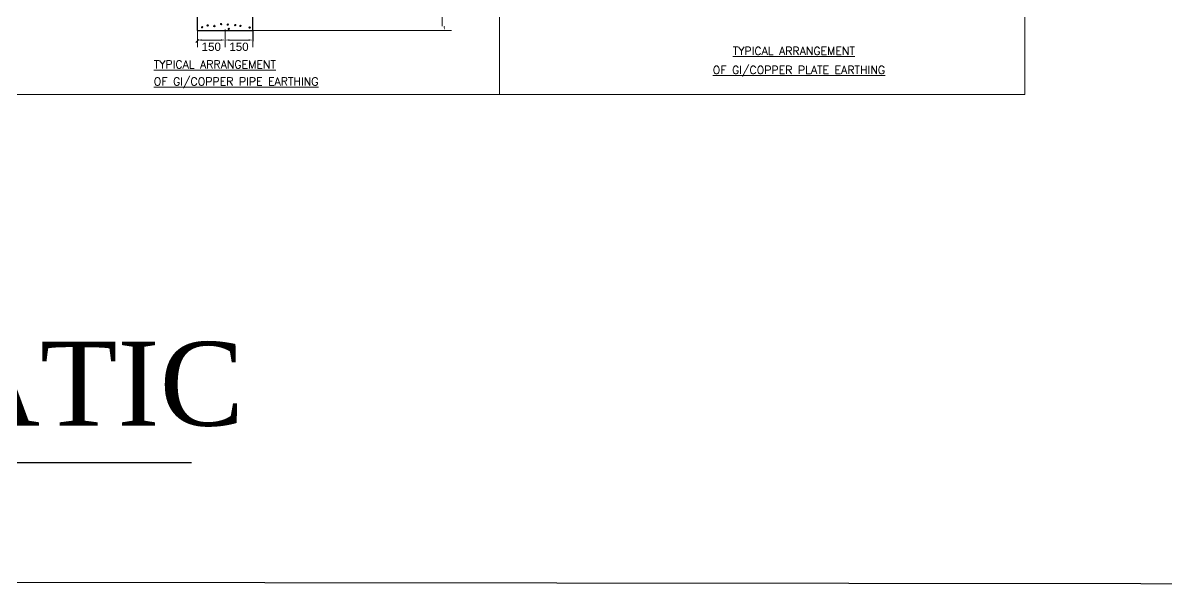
# Model space of a CAD drawing. Extents: x 2982526 to 3410143, y -1442121 to -1332990.
# Drawn here: x 3177991 to 3188626, y -1434266 to -1429039 of the extents above; entities that cross this region are included whole.
import ezdxf

# ---------------------------------------------------------------- set-up
doc = ezdxf.new("R2010")
doc.units = 0
doc.header["$MEASUREMENT"] = 0
doc.linetypes.add('CONTINOUS', pattern=[0])
doc.linetypes.add('HIDDEN', pattern=[0.375, 0.25, -0.125])
doc.layers.add('ELECTRICAL', color=5, linetype='Continuous')
doc.layers.add('EP', color=3, linetype='Continuous')
for name, color, linetype, lineweight in [('HAT', 250, 'Continuous', 5), ('TXT', 7, 'Continuous', 18), ('WORKING', 113, 'Continuous', 0)]:
    doc.layers.add(name, color=color, linetype=linetype, lineweight=lineweight)
doc.styles.add('ARIAL', font='arial.ttf')
doc.styles.add('ROMANT', font='romant.shx')
doc.styles.add('TIMES_R', font='times.ttf', dxfattribs={"height": 1.25})

# ---------------------------------------------------------------- blocks, each defined once
blk = doc.blocks.new('Earthing')
at = {"layer": 'ELECTRICAL'}
for p, q in [((-437.25, 33.92), (-437.25, 89.76)), ((-407.95, 33.92), (-407.95, 89.76))]:
    blk.add_line(p, q, dxfattribs=at)
at = {"layer": 'ELECTRICAL', "linetype": 'HIDDEN'}
blk.add_line((-437.25, 33.92), (-407.95, 33.92), dxfattribs=at)
at = {"layer": 'ELECTRICAL', "color": 0, "linetype": 'ByBlock'}
for p, q in [((-407.95, 33.92), (-407.95, 28.26)), ((-438.06, 27.45), (-436.44, 29.06))]:
    blk.add_line(p, q, dxfattribs=at)
at = {"layer": 'HAT'}
for centre in [(-431.86, 36.5), (-428.31, 36.2), (-424.76, 37.21), (-421.22, 37.01), (-417.26, 36.7), (-414.53, 36.3), (-434.79, 35.59), (-420.71, 34.68), (-409.67, 35.39)]:
    blk.add_circle(centre, 0.373, dxfattribs=at)
at = {"layer": 'TXT', "color": 7}
for p, q in [((-277.61, 338.78), (-277.61, 0)), ((-277.61, 0), (-277.61, 338.78))]:
    blk.add_line(p, q, dxfattribs=at)
blk.add_lwpolyline([(-277.61, 338.78), (0, 338.78), (0, 0), (-277.61, 0)], close=True, dxfattribs=at)
blk.add_lwpolyline([(-277.61, 0), (-542.46, 0)], dxfattribs=at)
at = {"layer": 'WORKING', "color": 8, "linetype": 'ByBlock'}
for p, q in [((-307.98, 36.11), (-307.98, 157.25)), ((-435.06, 28.81), (-424.79, 28.81)), ((-420.41, 28.81), (-410.14, 28.81))]:
    blk.add_line(p, q, dxfattribs=at)
at = {"layer": 'WORKING', "color": 8, "linetype": 'ByBlock', "lineweight": 9}
for p, q in [((-437.25, 33.85), (-437.25, 25.06)), ((-422.6, 34.3), (-422.6, 25.06)), ((-422.6, 33.85), (-422.6, 25.06)), ((-407.95, 34.3), (-407.95, 25.06)), ((-407.87, 33.92), (-303.03, 33.92))]:
    blk.add_line(p, q, dxfattribs=at)
at = {"layer": 'WORKING', "color": 8, "linetype": 'ByBlock'}
for points in [[(-307.15, 36.11), (-306.42, 36.11), (-306.78, 33.92)], [(-435.06, 29.18), (-435.06, 28.45), (-437.25, 28.81)], [(-424.79, 29.18), (-424.79, 28.45), (-422.6, 28.81)], [(-420.41, 29.18), (-420.41, 28.45), (-422.6, 28.81)], [(-410.14, 29.18), (-410.14, 28.45), (-407.95, 28.81)]]:
    blk.add_solid(points, dxfattribs=at)
at = {"layer": 'TXT', "color": 7, "style": 'ROMANT'}
for s, p in [('%%UTYPICAL ARRANGEMENT%%U ', (-154.32, 20.91, 464813.39)), ('%%UTYPICAL ARRANGEMENT', (-460.33, 13.81)), ('%%UOF GI/COPPER PLATE EARTHING', (-164.87, 10.87, 464813.39)), ('%%UOF GI/COPPER PIPE EARTHING', (-460.33, 4.79))]:
    blk.add_text(s, height=4.2318, dxfattribs=at).set_placement(p)
at = {"layer": 'WORKING', "color": 7, "linetype": 'ByBlock', "char_height": 4.375, "attachment_point": 5, "style": 'ARIAL'}
for insert in [(-429.95, 25.22), (-415.3, 25.22)]:
    blk.add_mtext('\\A1;150', dxfattribs=dict(at, insert=insert))

msp = doc.modelspace()

# ---------------------------------------------------------------- linework, layer by layer
at = {"layer": 'EP', "color": 7, "lineweight": -3}
msp.add_line((3166589.7, -1433125.4), (3179560, -1433125.4), dxfattribs=at)
at = {"layer": 'EP', "color": 0, "linetype": 'CONTINOUS', "lineweight": -3, "ltscale": 0.2}
msp.add_lwpolyline([(3155785.9, -1405877.8), (3199259.8, -1405926.4), (3199259.8, -1434266), (3155785.9, -1434217.4)], close=True, dxfattribs=at)

# ---------------------------------------------------------------- block references
at = {"layer": 'EP', "color": 7, "linetype": 'ByBlock', "xscale": 17.600327341887, "yscale": 17.600327341887, "zscale": 17.600327341887}
msp.add_blockref('Earthing', (3187311.2, -1429705.5), dxfattribs=at)

# ---------------------------------------------------------------- texts
at = {"layer": 'EP', "color": 7, "lineweight": -3, "style": 'TIMES_R'}
msp.add_text('EARTHING SCHEMATIC', height=780, dxfattribs=at).set_placement((3166926.3, -1432783.6))

doc.saveas('drawing.dxf')
